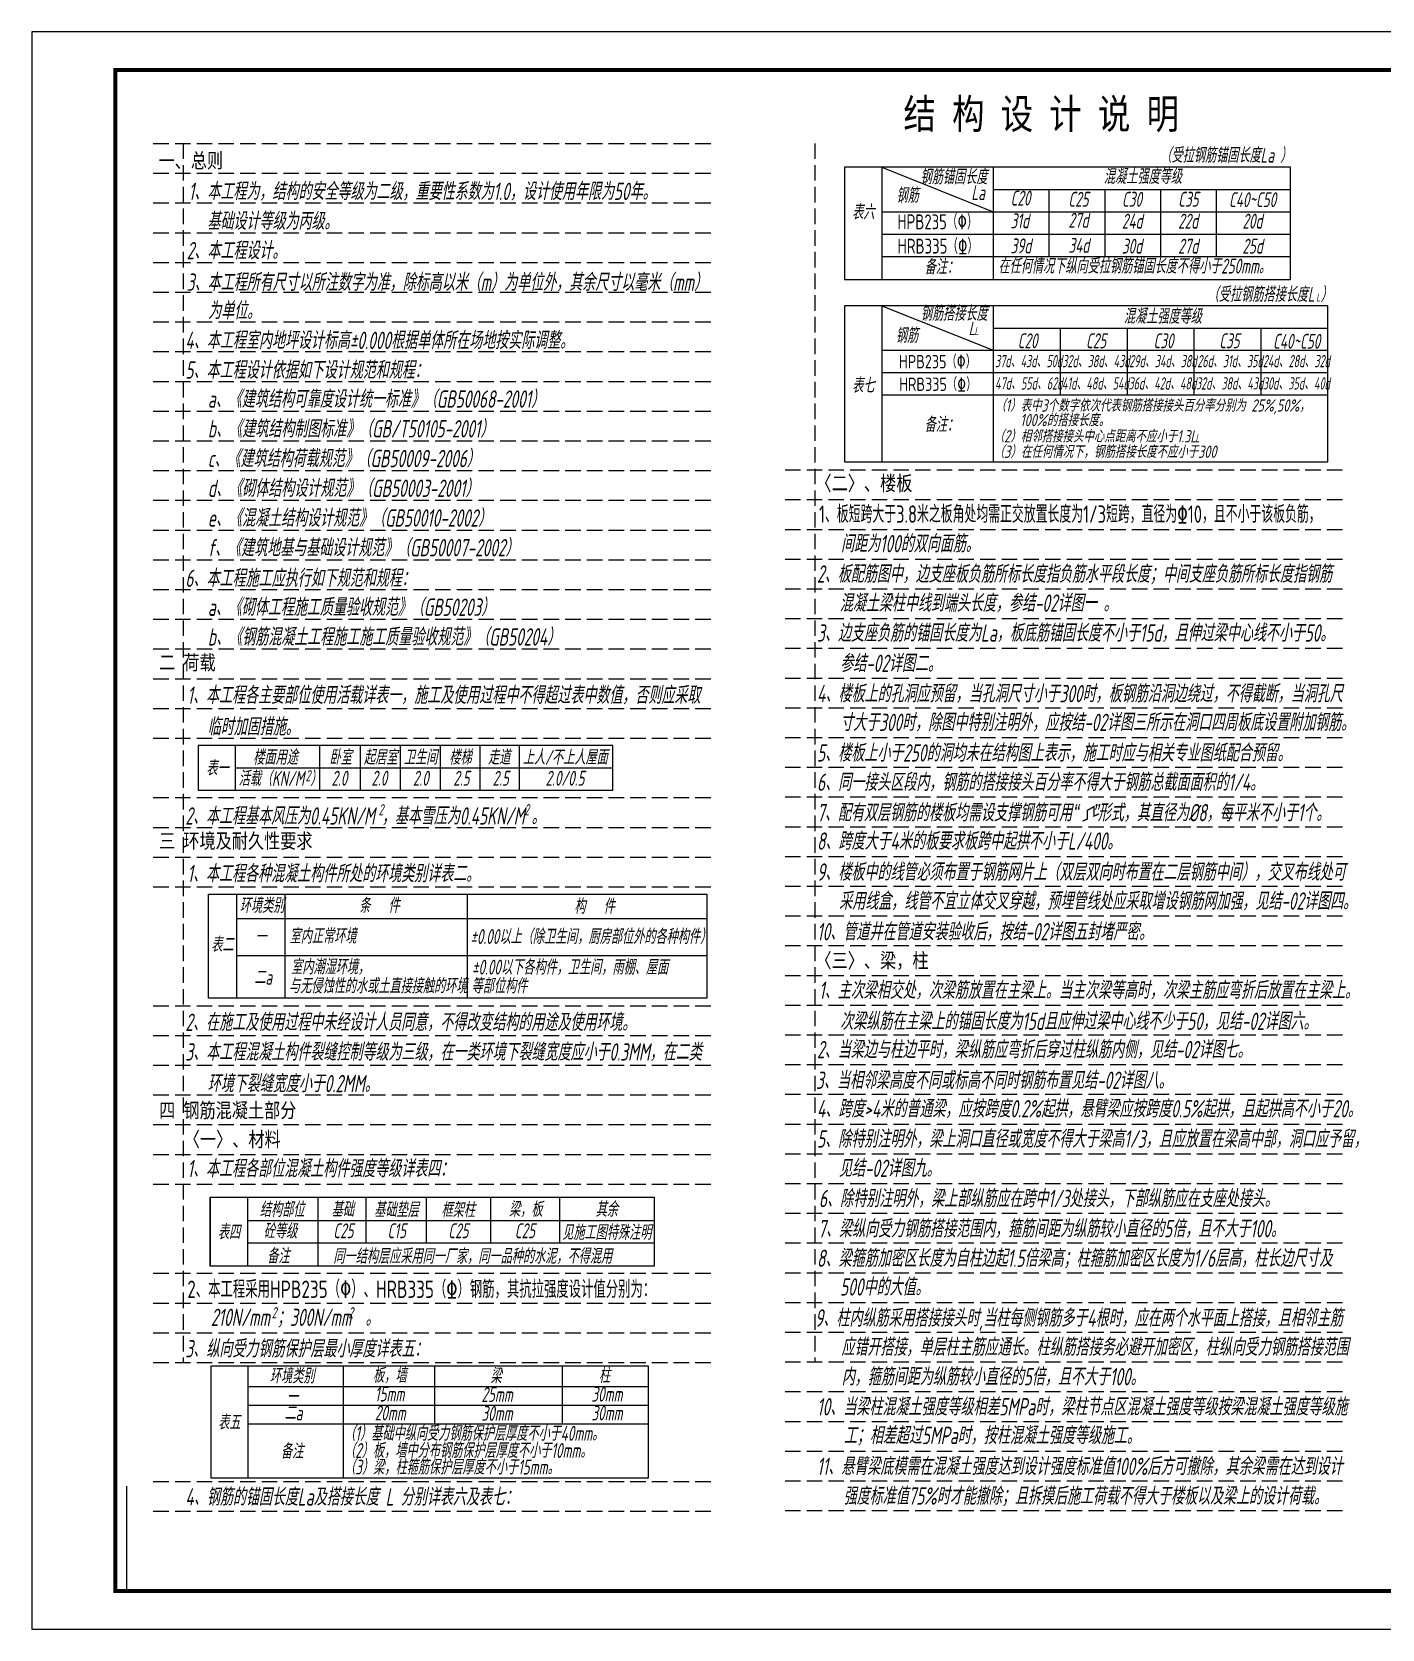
# Model space of a CAD drawing. Header units: millimetres. Extents: x -807114 to 558292, y -468455 to -61603.
# Drawn here: x -362413 to -340615, y -254641 to -228857 of the extents above; entities that cross this region are included whole.
import ezdxf
from ezdxf.enums import TextEntityAlignment as Align

# ---------------------------------------------------------------- set-up
doc = ezdxf.new("R2010")
doc.units = ezdxf.units.MM
doc.header["$LTSCALE"] = 1000
doc.linetypes.add('DASH', pattern=[0.35, 0.25, -0.1])
for name, color, linetype in [('2-OTHER', 7, 'Continuous'), ('PUB_TEXT', 3, 'Continuous'), ('PUB_TITLE', 4, 'Continuous'), ('标注1', 7, 'Continuous')]:
    doc.layers.add(name, color=color, linetype=linetype)
doc.styles.add('DIM_FONT', font='tssdeng.shx', dxfattribs={"width": 0.7, "bigfont": 'tssdchn.shx'})
doc.styles.add('LL', font='tssdeng.shx', dxfattribs={"width": 0.7, "height": 5, "bigfont": 'tssdchn.shx'})
doc.styles.add('TEXT', font='gbeitc.shx', dxfattribs={"width": 0.85, "bigfont": 'hztxt.shx'})
doc.styles.add('宋体', font='simsun.ttc', dxfattribs={"width": 0.8})
doc.styles.add('黑体', font='', dxfattribs={"width": 0.85})
doc.styles.get('黑体').set_extended_font_data('SimHei')

msp = doc.modelspace()

# ---------------------------------------------------------------- linework, layer by layer
msp.add_line((-360877.9, -254023), (-347158.8, -254023))
at = {"layer": '2-OTHER', "color": 4, "const_width": 21}
msp.add_lwpolyline([(-345450.5, -241598.4), (-345373.3, -241564.1), (-345373.3, -241424.3), (-345263.8, -241361.8), (-345263.8, -241515.5), (-345181.7, -241479)], dxfattribs=at)
at = {"layer": 'PUB_TEXT', "color": 4}
for p, q in [((-348692.2, -231039.7), (-346892.4, -231759.7)), ((-348692.2, -231039.7), (-348692.2, -232854.3)), ((-346892.4, -231039.7), (-346892.4, -232854.3)), ((-346892.4, -231399.7), (-342092.4, -231399.7)), ((-345992.4, -231399.7), (-345992.4, -232479.7)), ((-345092.4, -231399.7), (-345092.4, -232479.7)), ((-344192.4, -231399.7), (-344192.4, -232479.7)), ((-343292.4, -231399.7), (-343292.4, -232479.7)), ((-348692.2, -231759.7), (-342092.4, -231759.7)), ((-348692.2, -232119.7), (-342092.4, -232119.7)), ((-348692.2, -232479.7), (-342092.4, -232479.7)), ((-348692.2, -233277.1), (-348692.2, -235796.9)), ((-348692.2, -233277.1), (-346892, -233997.1)), ((-346892, -233277.1), (-346892, -235796.9)), ((-346892, -233637.1), (-341492, -233637.1)), ((-345812, -233637.1), (-345812, -234717.1)), ((-344732, -233637.1), (-344732, -234717.1)), ((-343652, -233637.1), (-343652, -234717.1)), ((-342572, -233637.1), (-342572, -234717.1)), ((-348692.2, -233997.1), (-341492, -233997.1)), ((-348692.2, -234357.1), (-341492, -234357.1)), ((-348692.2, -234717.1), (-341492, -234717.1)), ((-359129.2, -240379.4), (-359129.2, -241099.4)), ((-357769.5, -240379.4), (-357769.5, -241099.4)), ((-357113.8, -240379.4), (-357113.8, -241099.4)), ((-356469.3, -240379.4), (-356469.3, -241099.4)), ((-355824.2, -240379.4), (-355824.2, -241099.4)), ((-355179, -240379.4), (-355179, -241099.4)), ((-354544.9, -240379.4), (-354544.9, -241099.4)), ((-354544.9, -240379.4), (-354544.9, -241099.4)), ((-359129.2, -240739.4), (-353033, -240739.4)), ((-359112.4, -242778), (-359112.4, -244458)), ((-358329.3, -242778), (-358329.3, -244458)), ((-355384.3, -242778), (-355384.3, -244458)), ((-359112.4, -243168), (-351525.2, -243168)), ((-359112.4, -243768), (-351525.2, -243768)), ((-359533.2, -247670.2), (-359533.2, -248781.7)), ((-358933.2, -247670.2), (-358933.2, -248781.7)), ((-357798.3, -247670.2), (-357798.3, -248781.7)), ((-357022.9, -247670.2), (-357022.9, -248407.3)), ((-356046.2, -247670.2), (-356046.2, -248407.3)), ((-355008.2, -247670.2), (-355008.2, -248407.3)), ((-353897.1, -247670.2), (-353897.1, -248407.3)), ((-358933.2, -248044.6), (-352368.3, -248044.6)), ((-358933.2, -248407.3), (-352368.3, -248407.3)), ((-358924.6, -250398), (-358924.6, -252198.1)), ((-357390.5, -250398), (-357390.5, -252198.1)), ((-355912.7, -250398), (-355912.7, -251327.5)), ((-353849.7, -250398), (-353849.7, -251327.5)), ((-358924.6, -250727.7), (-352458.3, -250727.7)), ((-358924.6, -251027.5), (-352458.3, -251027.5)), ((-358924.6, -251327.5), (-352458.3, -251327.5))]:
    msp.add_line(p, q, dxfattribs=at)
at = {"layer": 'PUB_TEXT', "color": 255}
msp.add_line((-360877.9, -254023), (-360877.9, -252334), dxfattribs=at)
at = {"layer": 'PUB_TEXT', "color": 4}
for points in [[(-349292.2, -232854.3), (-342092.4, -232854.3), (-342092.4, -231039.7), (-349292.2, -231039.7)], [(-341492, -233277.1), (-349292.2, -233277.1), (-349292.2, -235796.9), (-341492, -235796.9)], [(-352368.3, -248781.7), (-359533.2, -248781.7), (-359533.2, -247670.2), (-352368.3, -247670.2)], [(-359524.6, -252198.1), (-352458.3, -252198.1), (-352458.3, -250398), (-359524.6, -250398)]]:
    msp.add_lwpolyline(points, close=True, dxfattribs=at)
for points in [[(-359729.2, -241099.4), (-353033, -241099.4), (-353033, -240379.4), (-359729.2, -240379.4), (-359729.2, -241099.4)], [(-359564.4, -242778), (-351514.7, -242778), (-351514.7, -244458), (-359564.4, -244458), (-359564.4, -242778)]]:
    msp.add_lwpolyline(points, dxfattribs=at)
at = {"layer": 'PUB_TITLE'}
for points in [[(-362412.6, -254641.1), (-325946.5, -254641.1), (-325946.5, -228857), (-362412.6, -228857)], [(-361067.3, -254027.2), (-326560.5, -254027.2), (-326560.5, -229470.9), (-361067.3, -229470.9)]]:
    msp.add_lwpolyline(points, close=True, dxfattribs=at)
at = {"layer": 'PUB_TITLE', "const_width": 61.4}
msp.add_lwpolyline([(-361067.3, -254027.2), (-326560.5, -254027.2), (-326560.5, -229470.9), (-361067.3, -229470.9)], close=True, dxfattribs=at)
at = {"layer": '标注1', "color": 251, "linetype": 'DASH'}
for p, q in [((-360452.8, -230658), (-351454.4, -230658)), ((-359972.8, -230658), (-359972.8, -250338)), ((-349774.4, -230658), (-349774.4, -250338)), ((-360452.8, -231138), (-351454.4, -231138)), ((-360452.8, -231618), (-351454.4, -231618)), ((-360452.8, -232098), (-351454.4, -232098)), ((-360452.8, -232578), (-351454.4, -232578)), ((-360452.8, -233058), (-351454.4, -233058)), ((-360452.8, -233538), (-351454.4, -233538)), ((-360452.8, -234018), (-351454.4, -234018)), ((-360452.8, -234498), (-351454.4, -234498)), ((-360452.8, -234978), (-351454.4, -234978)), ((-360452.8, -235458), (-351454.4, -235458)), ((-360452.8, -235938), (-351454.4, -235938)), ((-350254.4, -235928), (-341256, -235928)), ((-360452.8, -236418), (-351454.4, -236418)), ((-350254.4, -236408), (-341256, -236408)), ((-360452.8, -236898), (-351454.4, -236898)), ((-350254.4, -236888), (-341256, -236888)), ((-360452.8, -237378), (-351454.4, -237378)), ((-350254.4, -237368), (-341256, -237368)), ((-360452.8, -237858), (-351454.4, -237858)), ((-350254.4, -237848), (-341256, -237848)), ((-360452.8, -238338), (-351454.4, -238338)), ((-350254.4, -238328), (-341256, -238328)), ((-360452.8, -238818), (-351454.4, -238818)), ((-350254.4, -238808), (-341256, -238808)), ((-360452.8, -239298), (-351454.4, -239298)), ((-350254.4, -239288), (-341256, -239288)), ((-360452.8, -239778), (-351454.4, -239778)), ((-350254.4, -239768), (-341256, -239768)), ((-360452.8, -240258), (-351454.4, -240258)), ((-350254.4, -240248), (-341256, -240248)), ((-350254.4, -240728), (-341256, -240728)), ((-360452.8, -241218), (-351454.4, -241218)), ((-350254.4, -241208), (-341256, -241208)), ((-360452.8, -241698), (-351454.4, -241698)), ((-350254.4, -241688), (-341256, -241688)), ((-360452.8, -242178), (-351454.4, -242178)), ((-350254.4, -242168), (-341256, -242168)), ((-360452.8, -242658), (-351454.4, -242658)), ((-350254.4, -242648), (-341256, -242648)), ((-350254.4, -243128), (-341256, -243128)), ((-350254.4, -243608), (-341256, -243608)), ((-350254.4, -244088), (-341256, -244088)), ((-360452.8, -244578), (-351454.4, -244578)), ((-350254.4, -244568), (-341256, -244568)), ((-360452.8, -245058), (-351454.4, -245058)), ((-350254.4, -245048), (-341256, -245048)), ((-360452.8, -245538), (-351454.4, -245538)), ((-350254.4, -245528), (-341256, -245528)), ((-360452.8, -246018), (-351454.4, -246018)), ((-350254.4, -246008), (-341256, -246008)), ((-350254.4, -246488), (-341256, -246488)), ((-360452.8, -246498), (-351454.4, -246498)), ((-360452.8, -246978), (-351454.4, -246978)), ((-350254.4, -246968), (-341256, -246968)), ((-360452.8, -247458), (-351454.4, -247458)), ((-350254.4, -247448), (-341256, -247448)), ((-350254.4, -247928), (-341256, -247928)), ((-350254.4, -247928), (-341256, -247928)), ((-350254.4, -248408), (-341256, -248408)), ((-360452.8, -248898), (-351454.4, -248898)), ((-350254.4, -248888), (-341256, -248888)), ((-360452.8, -249378), (-351454.4, -249378)), ((-350254.4, -249368), (-341256, -249368)), ((-360452.8, -249858), (-351454.4, -249858)), ((-350254.4, -249848), (-341256, -249848)), ((-360452.8, -250338), (-351454.4, -250338)), ((-360452.8, -250338), (-351454.4, -250338)), ((-350254.4, -250328), (-341256, -250328)), ((-350254.4, -250808), (-341256, -250808)), ((-350254.4, -251288), (-341256, -251288)), ((-350254.4, -251768), (-341256, -251768)), ((-360452.8, -252258), (-351454.4, -252258)), ((-350254.4, -252248), (-341256, -252248)), ((-360452.8, -252738), (-351454.4, -252738)), ((-350254.4, -252728), (-341256, -252728))]:
    msp.add_line(p, q, dxfattribs=at)

# ---------------------------------------------------------------- texts
at = {"layer": 'PUB_TEXT'}
for s, height, style, width, p in [('结 构 设 计 说 明', 480, '宋体', 0.8, (-348341.9, -230419.5)), ('在任何情况下纵向受拉钢筋锚固长度不得小于250mm。', 240, 'TEXT', 0.75, (-346812.7, -232757.1)), ('4、本工程室内地坪设计标高%%P0.000根据单体所在场地按实际调整。', 280, 'TEXT', 0.75, (-359936.6, -233975.9))]:
    msp.add_text(s, height=height, dxfattribs=dict(at, style=style, width=width)).set_placement(p)
at = {"layer": 'PUB_TEXT', "color": 0}
for s, height, style, width, p in [('（受拉钢筋锚固长度La ）', 240, 'TEXT', 0.75, (-344197.4, -230966.9)), ('1、本工程为，结构的安全等级为二级，重要性系数为1.0，设计使用年限为50年。', 280, 'TEXT', 0.75, (-359882.9, -231570.7)), ('钢筋锚固长度', 240, 'TEXT', 0.75, (-348069.7, -231316.6)), ('混凝土强度等级', 240, 'TEXT', 0.75, (-345109.4, -231310.9)), ('钢筋', 240, 'TEXT', 0.75, (-348458.3, -231614.4)), ('La', 240, 'TEXT', 0.75, (-347245.6, -231570.7)), ('C20', 240, 'TEXT', 0.75, (-346612.7, -231660.1)), ('C25', 240, 'TEXT', 0.75, (-345679.6, -231678.1)), ('C30', 240, 'TEXT', 0.75, (-344815.2, -231678.1)), ('C35', 240, 'TEXT', 0.75, (-343907.1, -231678.1)), ('C40~C50', 240, 'TEXT', 0.75, (-343086.9, -231685.6)), ('基础设计等级为丙级。', 280, 'TEXT', 0.75, (-359583, -232050.7)), ('表六', 240, 'TEXT', 0.75, (-349172.3, -231885.5)), ('HPB235（%%130）', 240, 'LL', 0.75, (-348440.4, -232042.5)), ('31d', 240, 'TEXT', 0.75, (-346612.7, -232026.9)), ('27d', 240, 'TEXT', 0.75, (-345678, -232018.2)), ('24d', 240, 'TEXT', 0.75, (-344815.2, -232031.3)), ('22d', 240, 'TEXT', 0.75, (-343907.1, -232031.3)), ('20d', 240, 'TEXT', 0.75, (-342869.5, -232031.3)), ('2、本工程设计。', 280, 'TEXT', 0.75, (-359914.9, -232526.4)), ('HRB335（%%131）', 240, 'LL', 0.75, (-348437.2, -232435.2)), ('39d', 240, 'TEXT', 0.75, (-346612.7, -232431)), ('34d', 240, 'TEXT', 0.75, (-345678, -232422.4)), ('30d', 240, 'TEXT', 0.75, (-344815.2, -232435.4)), ('27d', 240, 'TEXT', 0.75, (-343907.1, -232435.4)), ('25d', 240, 'TEXT', 0.75, (-342869.5, -232435.4)), ('备注：', 240, 'TEXT', 0.75, (-348003.1, -232769)), ('3、本工程所有尺寸以所注数字为准，除标高以米（m）为单位外，其余尺寸以毫米（mm）', 280, 'TEXT', 0.75, (-359915.4, -233037.3)), ('（受拉钢筋搭接长度L ）', 240, 'TEXT', 0.75, (-343434.6, -233213.9)), ('L', 126, 'TEXT', 0.82, (-341680.4, -233208.6)), ('为单位。', 280, 'TEXT', 0.75, (-359570.6, -233495.9)), ('钢筋搭接长度', 240, 'TEXT', 0.75, (-348065.8, -233520.2)), ('混凝土强度等级', 240, 'TEXT', 0.75, (-344786.9, -233567.5)), ('L', 216, 'TEXT', 0.85, (-347290.7, -233751.6)), ('钢筋', 240, 'TEXT', 0.75, (-348468.3, -233876.9)), ('L', 126, 'TEXT', 0.82, (-347195.3, -233748.5)), ('C20', 240, 'TEXT', 0.75, (-346498.1, -233963.4)), ('C25', 240, 'TEXT', 0.75, (-345396.1, -233963.4)), ('C30', 240, 'TEXT', 0.75, (-344305.5, -233963.4)), ('C35', 240, 'TEXT', 0.75, (-343245.3, -233963.4)), ('C40~C50', 240, 'TEXT', 0.75, (-342376.2, -233971.3)), ('HPB235（%%130）', 216, 'LL', 0.8, (-348414.9, -234287.8)), ('37d、43d、50d', 198, 'TEXT', 0.7, (-346863.4, -234270.1)), ('32d、38d、43d', 198, 'TEXT', 0.7, (-345778.3, -234270.1)), ('29d、34d、38d', 198, 'TEXT', 0.7, (-344698.3, -234270.1)), ('26d、31d、35d', 198, 'TEXT', 0.7, (-343597.9, -234270.1)), ('24d、28d、32d', 198, 'TEXT', 0.7, (-342539.6, -234270.1)), ('5、本工程设计依据如下设计规范和规程：', 280, 'TEXT', 0.75, (-359936.6, -234455.9)), ('a、《建筑结构可靠度设计统一标准》（GB50068-2001）', 280, 'TEXT', 0.75, (-359573.5, -234923.8)), ('表七', 240, 'TEXT', 0.75, (-349172.3, -234683.2)), ('HRB335（%%131）', 216, 'LL', 0.8, (-348411.8, -234652.9)), ('47d、55d、62d', 198, 'TEXT', 0.7, (-346863.4, -234630.1)), ('41d、48d、54d', 198, 'TEXT', 0.7, (-345783.4, -234630.1)), ('36d、42d、48d', 198, 'TEXT', 0.7, (-344709.1, -234630.1)), ('32d、38d、43d', 198, 'TEXT', 0.7, (-343619.6, -234630.1)), ('30d、35d、40d', 198, 'TEXT', 0.7, (-342539.6, -234630.1)), ('（1）表中3个数字依次代表钢筋搭接接头百分率分别为 25%,50%， ', 198, 'TEXT', 0.85, (-346860.9, -234986.2)), ('b、《建筑结构制图标准》（GB/T50105-2001）', 280, 'TEXT', 0.75, (-359573.5, -235403.8)), ('备注：', 240, 'TEXT', 0.75, (-348003.1, -235315.8)), ('100%的搭接长度。', 198, 'TEXT', 0.85, (-346458.6, -235222.5)), ('（2）相邻搭接接头中心点距离不应小于1.3L', 198, 'TEXT', 0.85, (-346884.7, -235483.1)), ('L', 126, 'TEXT', 0.82, (-343628.8, -235480.6)), ('c、《建筑结构荷载规范》（GB50009-2006）', 280, 'TEXT', 0.75, (-359573.5, -235883.8)), ('（3）在任何情况下，钢筋搭接长度不应小于300', 198, 'TEXT', 0.85, (-346884.7, -235733.4)), ('d、《砌体结构设计规范》（GB50003-2001）', 280, 'TEXT', 0.75, (-359573.5, -236363.8)), ('e、《混凝土结构设计规范》（GB50010-2002）', 280, 'TEXT', 0.75, (-359573.5, -236843.8)), ('1、板短跨大于3.8米之板角处均需正交放置长度为1/3短跨，直径为%%13110，且不小于该板负筋，', 280, 'DIM_FONT', 0.72, (-349705.6, -236781.4)), ('间距为100的双向面筋。', 280, 'TEXT', 0.75, (-349353.3, -237258.5)), ('f、《建筑地基与基础设计规范》（GB50007-2002）', 280, 'TEXT', 0.75, (-359573.5, -237323.8)), ('2、板配筋图中，边支座板负筋所标长度指负筋水平段长度；中间支座负筋所标长度指钢筋', 280, 'TEXT', 0.75, (-349738.2, -237748.2)), ('6、本工程施工应执行如下规范和规程：', 280, 'TEXT', 0.75, (-359936.6, -237815.9)), ('a、《砌体工程施工质量验收规范》（GB50203）', 280, 'TEXT', 0.75, (-359573.5, -238283.8)), ('混凝土梁柱中线到端头长度，参结-02详图一 。', 280, 'TEXT', 0.75, (-349372.5, -238217.9)), ('b、《钢筋混凝土工程施工施工质量验收规范》（GB50204）', 280, 'TEXT', 0.75, (-359573.5, -238763.8)), ('3、边支座负筋的锚固长度为La，板底筋锚固长度不小于15d，且伸过梁中心线不小于50。', 280, 'TEXT', 0.75, (-349738.2, -238699.9)), ('参结-02详图二。', 280, 'TEXT', 0.75, (-349365.8, -239190.7)), ('1、本工程各主要部位使用活载详表一，施工及使用过程中不得超过表中数值，否则应采取', 280, 'TEXT', 0.75, (-359904, -239704.3)), ('4、楼板上的孔洞应预留，当孔洞尺寸小于300时，板钢筋沿洞边绕过，不得截断，当洞孔尺', 280, 'TEXT', 0.75, (-349738.2, -239679.4)), ('临时加固措施。', 280, 'TEXT', 0.75, (-359577.8, -240213.4)), ('寸大于300时，除图中特别注明外，应按结-02详图三所示在洞口四周板底设置附加钢筋。', 280, 'TEXT', 0.75, (-349365.8, -240143.2)), ('楼面用途', 240, 'TEXT', 0.75, (-358842.5, -240686.4)), ('卧室', 240, 'TEXT', 0.75, (-357611.2, -240686.4)), ('起居室', 240, 'TEXT', 0.75, (-357055.1, -240686.4)), ('卫生间', 240, 'TEXT', 0.75, (-356409.9, -240686.4)), ('楼梯', 240, 'TEXT', 0.75, (-355677, -240686.4)), ('走道', 240, 'TEXT', 0.75, (-355052.7, -240686.4)), ('上人/不上人屋面', 240, 'TEXT', 0.75, (-354489.8, -240686.4)), ('5、楼板上小于250的洞均未在结构图上表示，施工时应与相关专业图纸配合预留。', 280, 'TEXT', 0.75, (-349738.2, -240636.4)), ('表一', 240, 'TEXT', 0.75, (-359599.1, -240861.8)), ('活载（KN/M ）', 240, 'TEXT', 0.75, (-359077.7, -241029.2)), ('2.0', 240, 'TEXT', 0.75, (-357576.1, -241025)), ('2.0', 240, 'TEXT', 0.75, (-356931.7, -241023.6)), ('2.0', 240, 'TEXT', 0.75, (-356262.4, -241025)), ('2.5', 240, 'TEXT', 0.75, (-355610, -241025)), ('2.5', 240, 'TEXT', 0.75, (-354975.1, -241025)), ('2.0/0.5', 240, 'TEXT', 0.75, (-354120.5, -241025)), ('6、同一接头区段内，钢筋的搭接接头百分率不得大于钢筋总截面面积的1/4。', 280, 'TEXT', 0.75, (-349738.2, -241109.6)), ('7、配有双层钢筋的楼板均需设支撑钢筋可用“  ”形式，其直径为%%C8，每平米不小于1个。', 280, 'TEXT', 0.75, (-349738.2, -241601.1)), ('2、本工程基本风压为0.45KN/M ，基本雪压为0.45KN/M 。', 280, 'TEXT', 0.75, (-359936.6, -241654.3)), ('8、跨度大于4米的板要求板跨中起拱不小于L/400。', 280, 'TEXT', 0.75, (-349738.2, -242059.7)), ('1、本工程各种混凝土构件所处的环境类别详表二。', 280, 'TEXT', 0.75, (-359904, -242584.3)), ('9、楼板中的线管必须布置于钢筋网片上（双层双向时布置在二层钢筋中间），交叉布线处可', 280, 'TEXT', 0.75, (-349738.2, -242559.4)), ('环境类别', 240, 'TEXT', 0.75, (-359060.6, -243079.5)), ('条   件', 240, 'TEXT', 0.75, (-357131.6, -243079.5)), ('构   件', 240, 'TEXT', 0.75, (-353658, -243093.5)), ('采用线盒，线管不宜立体交叉穿越，预埋管线处应采取增设钢筋网加强，见结-02详图四。', 280, 'TEXT', 0.75, (-349382.8, -243028)), ('室内正常环境', 240, 'TEXT', 0.75, (-358256.2, -243574.2)), ('%%p0.00以上（除卫生间，厨房部位外的各种构件）', 240, 'TEXT', 0.75, (-355333.7, -243580.8)), ('10、管道井在管道安装验收后，按结-02详图五封堵严密。', 280, 'TEXT', 0.75, (-349738.2, -243523.2)), ('表二', 240, 'TEXT', 0.75, (-359520.7, -243711)), ('一', 240, 'TEXT', 0.75, (-358806.8, -243583.2)), ('室内潮湿环境，', 240, 'TEXT', 0.75, (-358231.1, -244071.1)), ('%%p0.00以下各构件，卫生间，雨棚、屋面', 240, 'TEXT', 0.75, (-355307.9, -244074.9)), ('二a', 240, 'TEXT', 0.75, (-358823.8, -244239.7)), ('与无侵蚀性的水或土直接接触的环境', 240, 'TEXT', 0.75, (-358264.9, -244378.2)), ('等部位构件', 240, 'TEXT', 0.75, (-355317.8, -244378.4)), ('1、主次梁相交处，次梁筋放置在主梁上。当主次梁等高时，次梁主筋应弯折后放置在主梁上。', 280, 'TEXT', 0.75, (-349705.6, -244467.6)), ('2、在施工及使用过程中未经设计人员同意，不得改变结构的用途及使用环境。', 280, 'TEXT', 0.75, (-359936.6, -244984.3)), ('次梁纵筋在主梁上的锚固长度为15d且应伸过梁中心线不少于50，见结-02详图六。', 280, 'TEXT', 0.75, (-349365.8, -244967.5)), ('3、本工程混凝土构件裂缝控制等级为三级，在一类环境下裂缝宽度应小于0.3MM，在二类', 280, 'TEXT', 0.75, (-359936.6, -245464.3)), ('2、当梁边与柱边平时，梁纵筋应弯折后穿过柱纵筋内侧，见结-02详图七。', 280, 'TEXT', 0.75, (-349738.2, -245425.5)), ('环境下裂缝宽度小于0.2MM。', 280, 'TEXT', 0.75, (-359577.8, -245974.3)), ('3、当相邻梁高度不同或标高不同时钢筋布置见结-02详图八。', 280, 'TEXT', 0.75, (-349755.2, -245921.7)), ('4、跨度>4米的普通梁，应按跨度0.2%起拱，悬臂梁应按跨度0.5%起拱，且起拱高不小于20。', 280, 'TEXT', 0.75, (-349738.2, -246381.1)), ('5、除特别注明外，梁上洞口直径或宽度不得大于梁高1/3，且应放置在梁高中部，洞口应予留，', 280, 'TEXT', 0.75, (-349738.2, -246868.5)), ('1、本工程各部位混凝土构件强度等级详表四：', 280, 'TEXT', 0.75, (-359904, -247347.2)), ('见结-02详图九。', 280, 'TEXT', 0.75, (-349387.1, -247342.3)), ('6、除特别注明外，梁上部纵筋应在跨中1/3处接头，下部纵筋应在支座处接头。', 280, 'TEXT', 0.75, (-349707.1, -247830.4)), ('结构部位', 240, 'TEXT', 0.75, (-358735.9, -247988)), ('基础', 240, 'TEXT', 0.75, (-357576.2, -247985)), ('基础垫层', 240, 'TEXT', 0.75, (-356889.4, -247991.3)), ('框架柱', 240, 'TEXT', 0.75, (-355802.8, -247993.9)), ('梁，板', 240, 'TEXT', 0.75, (-354712.4, -247983.6)), ('其余', 240, 'TEXT', 0.75, (-353314, -247984.9)), ('7、梁纵向受力钢筋搭接范围内，箍筋间距为纵筋较小直径的5倍，且不大于100。', 280, 'TEXT', 0.75, (-349720.9, -248317.5)), ('表四', 240, 'TEXT', 0.75, (-359413.4, -248351.7)), ('砼等级', 240, 'TEXT', 0.75, (-358672.9, -248335.9)), ('C25', 240, 'TEXT', 0.75, (-357548, -248331)), ('C15', 240, 'TEXT', 0.75, (-356672.8, -248331)), ('C25', 240, 'TEXT', 0.75, (-355691.5, -248331)), ('C25', 240, 'TEXT', 0.75, (-354617.4, -248331)), ('见施工图特殊注明', 240, 'TEXT', 0.75, (-353855.3, -248357.5)), ('备注', 240, 'TEXT', 0.75, (-358616.2, -248738.7)), ('同一结构层应采用同一厂家，同一品种的水泥，不得混用', 240, 'TEXT', 0.75, (-357548.6, -248742.1)), ('8、梁箍筋加密区长度为自柱边起1.5倍梁高；柱箍筋加密区长度为1/6层高，柱长边尺寸及', 280, 'TEXT', 0.75, (-349738.2, -248794.6)), ('2、本工程采用HPB235（%%130）、HRB335（%%131）钢筋，其抗拉强度设计值分别为：', 280, 'DIM_FONT', 0.75, (-359904, -249294.9)), ('500中的大值。', 280, 'TEXT', 0.75, (-349365.8, -249258)), ('210N/mm ；300N/mm  。', 280, 'TEXT', 0.75, (-359524.1, -249748.7)), ('2', 180, 'TEXT', 0.75, (-358540.2, -249622.9)), ('2', 180, 'TEXT', 0.75, (-357301.7, -249622.9)), ('9、柱内纵筋采用搭接接头时,当柱每侧钢筋多于4根时，应在两个水平面上搭接，且相邻主筋', 280, 'TEXT', 0.75, (-349770, -249758.7)), ('3、纵向受力钢筋保护层最小厚度详表五：', 280, 'TEXT', 0.75, (-359936.6, -250255.4)), ('应错开搭接，单层柱主筋应通长。柱纵筋搭接务必避开加密区，柱纵向受力钢筋搭接范围', 280, 'TEXT', 0.75, (-349346.8, -250228.3)), ('环境类别', 240, 'TEXT', 0.75, (-358574.6, -250674.9)), ('板，墙', 240, 'TEXT', 0.75, (-356907.9, -250664.2)), ('梁', 240, 'TEXT', 0.75, (-355012.3, -250674)), ('柱', 240, 'TEXT', 0.75, (-353260.5, -250667.1)), ('内，箍筋间距为纵筋较小直径的5倍，且不大于100。', 280, 'TEXT', 0.75, (-349341.4, -250707)), ('一', 240, 'TEXT', 0.75, (-358298.4, -251012.2)), ('15mm', 240, 'TEXT', 0.75, (-356877.5, -250967.6)), ('25mm', 240, 'TEXT', 0.75, (-355154.9, -250974.4)), ('30mm', 240, 'TEXT', 0.75, (-353379.8, -250969.6)), ('二a', 240, 'TEXT', 0.75, (-358334.8, -251272.8)), ('20mm', 240, 'TEXT', 0.75, (-356877.5, -251274)), ('30mm', 240, 'TEXT', 0.75, (-355154.9, -251278.8)), ('30mm', 240, 'TEXT', 0.75, (-353379.8, -251274)), ('10、当梁柱混凝土强度等级相差5MPa时，梁柱节点区混凝土强度等级按梁混凝土强度等级施', 280, 'TEXT', 0.75, (-349738.2, -251192.7)), ('表五', 240, 'TEXT', 0.75, (-359408.8, -251423.1)), ('（1）基础中纵向受力钢筋保护层厚度不小于40mm。', 240, 'TEXT', 0.75, (-357373.9, -251600.9)), ('工；相差超过5MPa时，按柱混凝土强度等级施工。', 280, 'TEXT', 0.75, (-349306.7, -251655.8)), ('备注', 240, 'TEXT', 0.75, (-358394.5, -251890)), ('（2）板，墙中分布钢筋保护层厚度不小于10mm。', 240, 'TEXT', 0.75, (-357373.9, -251878.3)), ('（3）梁，柱箍筋保护层厚度不小于15mm。', 240, 'TEXT', 0.75, (-357373.9, -252146.2)), ('11、悬臂梁底模需在混凝土强度达到设计强度标准值100%后方可撤除，其余梁需在达到设计', 280, 'TEXT', 0.75, (-349738.2, -252154.5)), ('4、钢筋的锚固长度La及搭接长度 L 分别详表六及表七：', 280, 'TEXT', 0.75, (-359936.6, -252647.5)), ('强度标准值75%时才能撤除；且拆摸后施工荷载不得大于楼板以及梁上的设计荷载。', 280, 'TEXT', 0.75, (-349312, -252633.4))]:
    msp.add_text(s, height=height, dxfattribs=dict(at, style=style, width=width)).set_placement(p)
at = {"layer": 'PUB_TEXT', "color": 3, "style": '黑体', "width": 0.8}
for s, p in [('一、总则', (-360368.9, -231052.8)), ('〈二〉、楼板', (-349762.9, -236261.6)), ('二 荷载', (-360359.4, -239155.8)), ('三 环境及耐久性要求', (-360359.4, -242035.8)), ('〈三〉、梁，柱', (-349762.9, -243967)), ('四 钢筋混凝土部分', (-360359.4, -246385.8)), ('〈一〉、材料', (-359961.3, -246853.5))]:
    msp.add_text(s, height=238.99, dxfattribs=at).set_placement(p)
at = {"layer": 'PUB_TEXT', "color": 0, "style": 'TEXT', "width": 0.75}
for p in [(-357994.8, -240774), (-356816, -241323), (-354462.1, -241323)]:
    msp.add_text('2', height=180, dxfattribs=at).set_placement(p, align=Align.TOP_LEFT)

doc.saveas('drawing.dxf')
